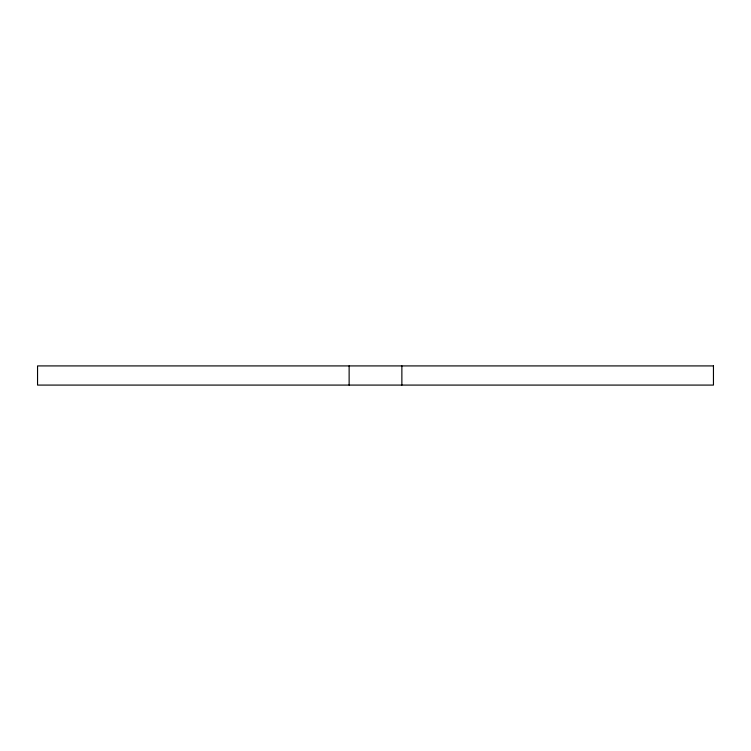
<?xml version="1.0" encoding="UTF-8"?>
<svg xmlns="http://www.w3.org/2000/svg" width="751" height="751" viewBox="0 0 751 751"><rect width="100%" height="100%" fill="white"/><g stroke="black" fill="none" stroke-linecap="round" stroke-linejoin="round"><path stroke-width="1.13" d="M401.869 365.915L401.869 385.085M349.131 365.915L349.131 385.085M713.45 365.915L37.55 365.915L37.55 385.085L713.45 385.085L713.45 365.915"/></g></svg>
